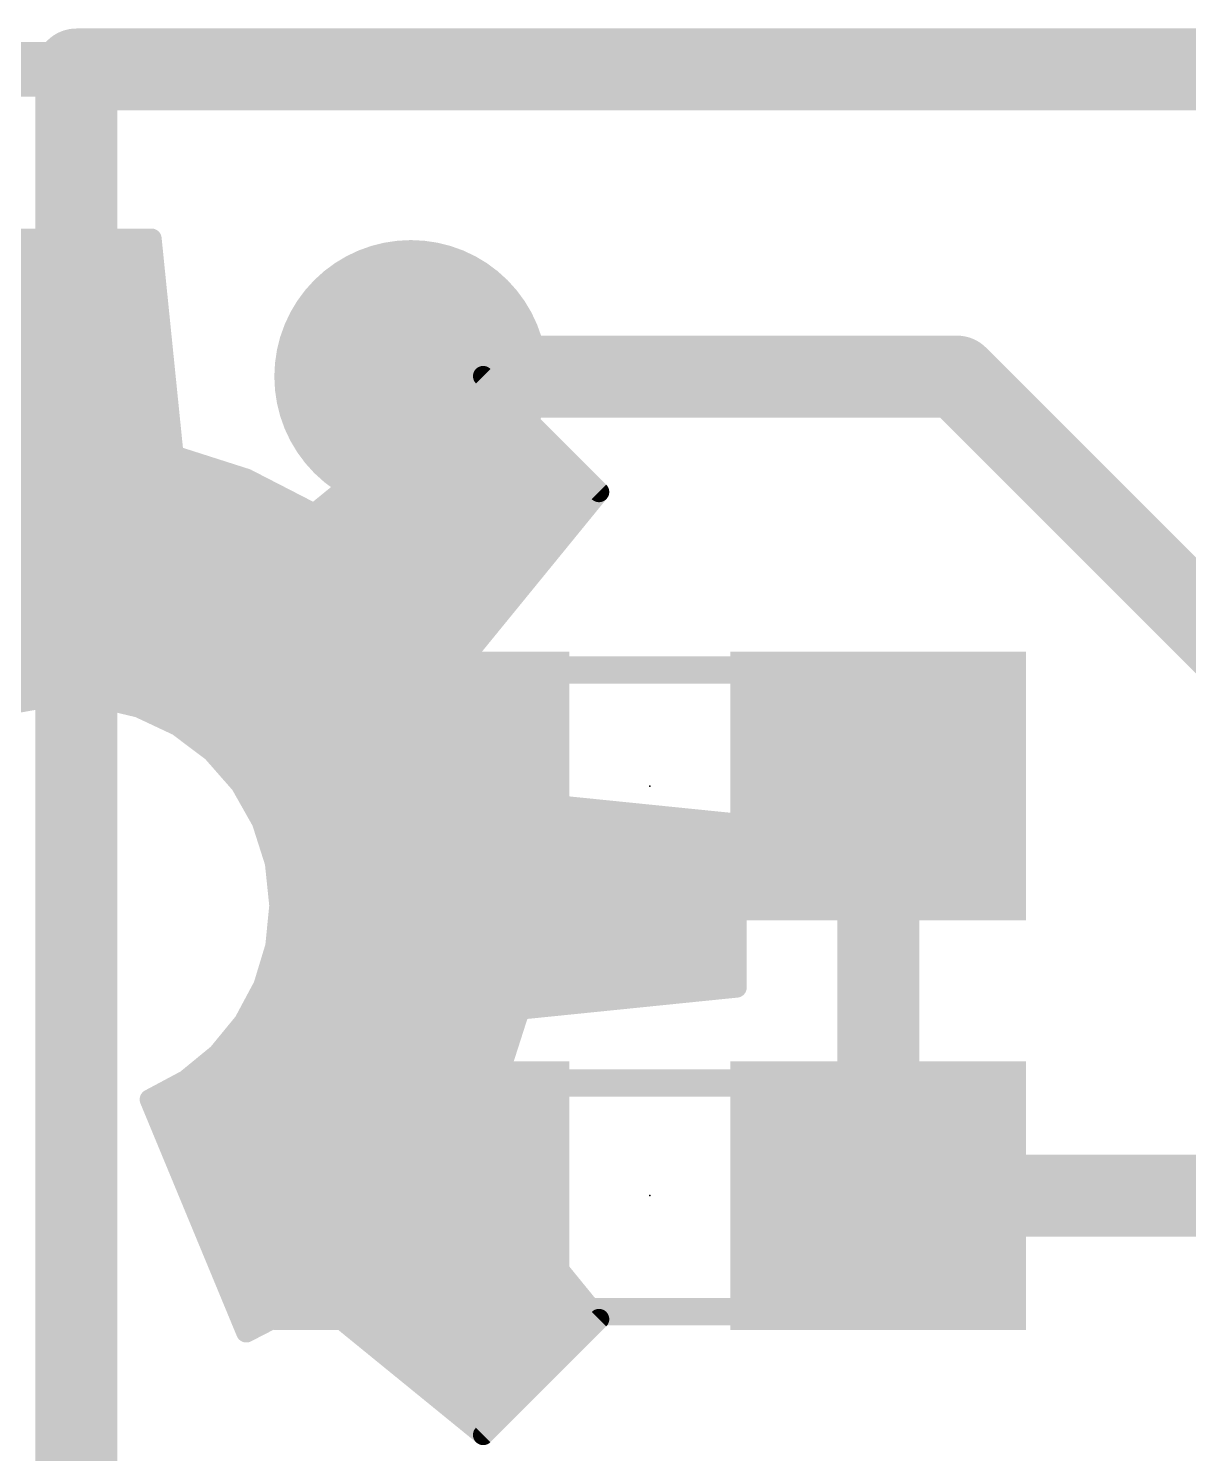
# Model space of a CAD drawing. Extents: x -37 to 70, y -15 to 15.
# Drawn here: x 12.55 to 16.86, y 10.09 to 15.39 of the extents above; entities that cross this region are included whole.
import ezdxf

# ---------------------------------------------------------------- set-up
doc = ezdxf.new("R2010")
doc.units = 0
for name, color, linetype in [('1', 12, 'CONTINUOUS'), ('16', 132, 'CONTINUOUS'), ('18', 110, 'CONTINUOUS'), ('20', 53, 'CONTINUOUS'), ('22', 40, 'CONTINUOUS'), ('23', 53, 'CONTINUOUS'), ('51', 53, 'CONTINUOUS')]:
    doc.layers.add(name, color=color, linetype=linetype)

# ---------------------------------------------------------------- blocks, each defined once
blk = doc.blocks.new('RECT')
blk.add_solid([(-0.5, -0.5), (0.5, -0.5), (-0.5, 0.5), (0.5, 0.5)])
blk = doc.blocks.new('ROUNDV')
at = {"const_width": 0.5}
blk.add_lwpolyline([(0, -0.25, 1), (0, 0.25, 1), (0, -0.25)], format="xyb", dxfattribs=at)

msp = doc.modelspace()

# ---------------------------------------------------------------- linework, layer by layer
at = {"layer": '1', "const_width": 0.3048}
for points in [[(24.13, 15.24), (12.7254, 15.24)], [(12.7254, 15.24), (12.7254, 0)], [(13.97, 14.097), (13.97, 12.612)], [(13.97, 12.612), (14.009, 12.573)], [(15.709, 12.573), (15.709, 11.049)], [(17.3355, 11.049), (15.709, 11.049)]]:
    msp.add_lwpolyline(points, dxfattribs=at)
at = {"layer": '1', "const_width": 0.1524}
for points in [[(12.7254, 15.3162, 1), (12.7254, 15.1638)], [(12.8016, 15.24, 1), (12.6492, 15.24)], [(14.0462, 14.097, 1), (13.8938, 14.097)], [(14.0239, 12.6659, 1), (13.9161, 12.5581)], [(13.8938, 12.612, 1), (14.0462, 12.612)], [(13.9551, 12.5191, 1), (14.0629, 12.6269)], [(15.7852, 12.573, 1), (15.6328, 12.573)], [(15.709, 11.1252, 1), (15.709, 10.9728)], [(15.6328, 11.049, 1), (15.7852, 11.049)]]:
    msp.add_lwpolyline(points, format="xyb", dxfattribs=at)
at = {"layer": '16', "const_width": 0.3048}
for points in [[(24.13, 15.24), (12.7254, 15.24)], [(12.7254, 15.24), (12.7254, 0)], [(16.002, 14.097), (13.97, 14.097)], [(17.018, 13.081), (16.002, 14.097)]]:
    msp.add_lwpolyline(points, dxfattribs=at)
at = {"layer": '16', "const_width": 0.1524}
for points in [[(12.7254, 15.3162, 1), (12.7254, 15.1638)], [(12.8016, 15.24, 1), (12.6492, 15.24)], [(13.97, 14.1732, 1), (13.97, 14.0208)], [(16.0559, 14.1509, 1), (15.9481, 14.0431)], [(16.002, 14.0208, 1), (16.002, 14.1732)]]:
    msp.add_lwpolyline(points, format="xyb", dxfattribs=at)
at = {"layer": '20', "const_width": 0.2032}
msp.add_lwpolyline([(0, 15.24), (24.13, 15.24)], dxfattribs=at)
at = {"layer": '22', "const_width": 0.0762}
for points in [[(12.3953, 14.6099), (13.0047, 14.6099)], [(13.0047, 14.6099), (13.0866, 13.8032)], [(12.3896, 14.5542), (13.0104, 14.5542)], [(12.3819, 14.478), (13.0181, 14.478)], [(12.3742, 14.4018), (13.0258, 14.4018)], [(12.3664, 14.3256), (13.0336, 14.3256)], [(12.3587, 14.2494), (13.0413, 14.2494)], [(12.351, 14.1732), (13.049, 14.1732)], [(12.3432, 14.097), (13.0568, 14.097)], [(13.6108, 13.5861), (14.2392, 14.0985)], [(14.2374, 14.097), (14.2407, 14.097)], [(14.2392, 14.0985), (14.67, 13.6677)], [(12.3355, 14.0208), (13.0645, 14.0208)], [(14.1439, 14.0208), (14.3169, 14.0208)], [(12.3278, 13.9446), (13.0722, 13.9446)], [(14.0505, 13.9446), (14.3931, 13.9446)], [(12.32, 13.8684), (13.08, 13.8684)], [(13.957, 13.8684), (14.4693, 13.8684)], [(13.0866, 13.8032), (13.3577, 13.7164)], [(12.279, 13.7922), (13.121, 13.7922)], [(13.8636, 13.7922), (14.5455, 13.7922)], [(12.0414, 13.716), (13.3586, 13.716)], [(13.3577, 13.7164), (13.6108, 13.5861)], [(13.7701, 13.716), (14.6217, 13.716)], [(14.67, 13.6677), (14.1576, 13.0393)], [(11.8935, 13.6398), (13.5065, 13.6398)], [(13.6767, 13.6398), (14.6473, 13.6398)], [(10.8149, 13.5636), (14.5851, 13.5636)], [(10.877, 13.4874), (14.523, 13.4874)], [(10.9392, 13.4112), (14.4609, 13.4112)], [(11.0013, 13.335), (14.3987, 13.335)], [(11.0634, 13.2588), (14.3366, 13.2588)], [(11.1256, 13.1826), (14.2744, 13.1826)], [(11.1877, 13.1064), (14.2123, 13.1064)], [(11.2377, 13.0302), (14.1623, 13.0302)], [(14.1576, 13.0393), (14.2879, 12.7862)], [(11.1985, 12.954), (14.2015, 12.954)], [(12.6416, 12.9076), (12.4837, 12.8793)], [(12.802, 12.9031), (12.6416, 12.9076)], [(12.9581, 12.8659), (12.802, 12.9031)], [(12.9083, 12.8778), (14.2408, 12.8778)], [(13.1032, 12.7977), (12.9581, 12.8659)], [(13.0949, 12.8016), (14.28, 12.8016)], [(13.2314, 12.7012), (13.1032, 12.7977)], [(14.2879, 12.7862), (14.3747, 12.5151)], [(13.1993, 12.7254), (14.3074, 12.7254)], [(13.3372, 12.5806), (13.2314, 12.7012)], [(13.277, 12.6492), (14.3318, 12.6492)], [(13.4161, 12.4409), (13.3372, 12.5806)], [(13.3415, 12.573), (14.3562, 12.573)], [(13.3845, 12.4968), (14.5549, 12.4968)], [(14.3747, 12.5151), (15.1814, 12.4332)], [(13.4648, 12.2881), (13.4161, 12.4409)], [(15.1814, 12.4332), (15.1814, 11.8238)], [(13.4226, 12.4206), (15.1814, 12.4206)], [(13.4469, 12.3444), (15.1814, 12.3444)], [(13.4813, 12.1285), (13.4648, 12.2881)], [(13.4669, 12.2682), (15.1814, 12.2682)], [(13.4747, 12.192), (15.1814, 12.192)], [(13.4663, 11.9761), (13.4813, 12.1285)], [(13.48, 12.1158), (15.1814, 12.1158)], [(13.4725, 12.0396), (15.1814, 12.0396)], [(13.4218, 11.8295), (13.4663, 11.9761)], [(13.4624, 11.9634), (15.1814, 11.9634)], [(13.4393, 11.8872), (15.1814, 11.8872)], [(13.3496, 11.6944), (13.4218, 11.8295)], [(13.4119, 11.811), (15.0553, 11.811)], [(15.1814, 11.8238), (14.3747, 11.7419)], [(14.3747, 11.7419), (14.2879, 11.4708)], [(13.2525, 11.576), (13.3496, 11.6944)], [(13.3712, 11.7348), (14.3724, 11.7348)], [(13.3202, 11.6586), (14.348, 11.6586)], [(13.1341, 11.4789), (13.2525, 11.576)], [(13.2577, 11.5824), (14.3237, 11.5824)], [(12.999, 11.4067), (13.1341, 11.4789)], [(13.1674, 11.5062), (14.2993, 11.5062)], [(14.2879, 11.4708), (14.1576, 11.2177)], [(13.0426, 11.43), (14.2669, 11.43)], [(13.3578, 10.5405), (12.999, 11.4067)], [(13.0209, 11.3538), (14.2277, 11.3538)], [(13.0525, 11.2776), (14.1885, 11.2776)], [(14.1576, 11.2177), (14.67, 10.5893)], [(13.084, 11.2014), (14.1709, 11.2014)], [(13.1156, 11.1252), (14.233, 11.1252)], [(13.1472, 11.049), (14.2952, 11.049)], [(13.1787, 10.9728), (14.3573, 10.9728)], [(13.2103, 10.8966), (14.4194, 10.8966)], [(13.2419, 10.8204), (14.4816, 10.8204)], [(13.2734, 10.7442), (14.5437, 10.7442)], [(13.305, 10.668), (13.6052, 10.668)], [(13.6108, 10.6709), (13.3578, 10.5405)], [(14.2392, 10.1585), (13.6108, 10.6709)], [(13.6144, 10.668), (14.6058, 10.668)], [(13.3366, 10.5918), (13.4573, 10.5918)], [(13.7078, 10.5918), (14.668, 10.5918)], [(14.67, 10.5893), (14.2392, 10.1585)], [(13.8013, 10.5156), (14.5963, 10.5156)], [(13.8947, 10.4394), (14.5201, 10.4394)], [(13.9882, 10.3632), (14.4439, 10.3632)], [(14.0816, 10.287), (14.3677, 10.287)], [(14.1751, 10.2108), (14.2915, 10.2108)]]:
    msp.add_lwpolyline(points, dxfattribs=at)
at = {"layer": '22', "const_width": 0.0381}
for points in [[(13.0237, 14.6118, 1), (12.9857, 14.608)], [(13.0047, 14.5909, 1), (13.0047, 14.629)], [(13.0104, 14.5352, 1), (13.0104, 14.5733)], [(13.0181, 14.459, 1), (13.0181, 14.4971)], [(13.0258, 14.3828, 1), (13.0258, 14.4209)], [(13.0336, 14.3066, 1), (13.0336, 14.3447)], [(13.0413, 14.2304, 1), (13.0413, 14.2685)], [(13.049, 14.1542, 1), (13.049, 14.1923)], [(13.0568, 14.078, 1), (13.0568, 14.1161)], [(14.2374, 14.1161, 1), (14.2374, 14.078)], [(14.2527, 14.112, 1), (14.2257, 14.085)], [(14.2512, 14.0837, 1), (14.2272, 14.1133)], [(14.2407, 14.078, 1), (14.2407, 14.1161)], [(13.0645, 14.0018, 1), (13.0645, 14.0399)], [(14.1439, 14.0399, 1), (14.1439, 14.0018)], [(14.3169, 14.0018, 1), (14.3169, 14.0399)], [(13.0722, 13.9256, 1), (13.0722, 13.9637)], [(14.0505, 13.9637, 1), (14.0505, 13.9256)], [(14.3931, 13.9256, 1), (14.3931, 13.9637)], [(13.08, 13.8494, 1), (13.08, 13.8875)], [(13.957, 13.8875, 1), (13.957, 13.8494)], [(14.4693, 13.8494, 1), (14.4693, 13.8875)], [(13.0924, 13.8213, 1), (13.0808, 13.7851)], [(13.0676, 13.8013, 1), (13.1056, 13.8051)], [(13.121, 13.7732, 1), (13.121, 13.8113)], [(13.8636, 13.8113, 1), (13.8636, 13.7732)], [(14.5455, 13.7732, 1), (14.5455, 13.8113)], [(13.3664, 13.7334, 1), (13.349, 13.6995)], [(13.3519, 13.6983, 1), (13.3635, 13.7346)], [(13.3586, 13.697, 1), (13.3586, 13.7351)], [(13.7701, 13.7351, 1), (13.7701, 13.697)], [(14.6217, 13.697, 1), (14.6217, 13.7351)], [(14.6848, 13.6557, 1), (14.6552, 13.6797)], [(14.6565, 13.6542, 1), (14.6835, 13.6812)], [(13.5065, 13.6208, 1), (13.5065, 13.6589)], [(13.6767, 13.6589, 1), (13.6767, 13.6208)], [(14.6473, 13.6208, 1), (14.6473, 13.6589)], [(13.5988, 13.6009, 1), (13.6228, 13.5713)], [(13.6021, 13.5692, 1), (13.6195, 13.603)], [(14.5851, 13.5446, 1), (14.5851, 13.5827)], [(14.523, 13.4684, 1), (14.523, 13.5065)], [(14.4609, 13.3922, 1), (14.4609, 13.4303)], [(14.3987, 13.316, 1), (14.3987, 13.3541)], [(14.3366, 13.2398, 1), (14.3366, 13.2779)], [(14.2744, 13.1636, 1), (14.2744, 13.2017)], [(14.2123, 13.0874, 1), (14.2123, 13.1255)], [(14.1745, 13.048, 1), (14.1407, 13.0306)], [(14.1428, 13.0513, 1), (14.1724, 13.0273)], [(14.1623, 13.0112, 1), (14.1623, 13.0493)], [(12.6422, 12.9266, 1), (12.6411, 12.8886)], [(12.645, 12.8888, 1), (12.6383, 12.9264)], [(12.8064, 12.9216, 1), (12.7976, 12.8846)], [(12.8015, 12.8841, 1), (12.8025, 12.9221)], [(14.2015, 12.935, 1), (14.2015, 12.9731)], [(12.9083, 12.8969, 1), (12.9083, 12.8588)], [(12.9662, 12.8832, 1), (12.95, 12.8487)], [(12.9537, 12.8474, 1), (12.9625, 12.8845)], [(14.2408, 12.8588, 1), (14.2408, 12.8969)], [(13.0949, 12.8207, 1), (13.0949, 12.7826)], [(13.1147, 12.8129, 1), (13.0918, 12.7825)], [(13.0951, 12.7804, 1), (13.1114, 12.8149)], [(14.28, 12.7826, 1), (14.28, 12.8207)], [(14.3061, 12.792, 1), (14.2698, 12.7804)], [(14.271, 12.7775, 1), (14.3049, 12.7949)], [(13.1993, 12.7445, 1), (13.1993, 12.7064)], [(13.2458, 12.7138, 1), (13.2171, 12.6887)], [(13.22, 12.686, 1), (13.2429, 12.7164)], [(14.3074, 12.7064, 1), (14.3074, 12.7445)], [(13.277, 12.6683, 1), (13.277, 12.6302)], [(14.3318, 12.6302, 1), (14.3318, 12.6683)], [(13.3538, 12.59, 1), (13.3206, 12.5712)], [(13.3415, 12.5921, 1), (13.3415, 12.554)], [(13.3229, 12.568, 1), (13.3515, 12.5932)], [(14.3562, 12.554, 1), (14.3562, 12.5921)], [(13.3845, 12.5159, 1), (13.3845, 12.4778)], [(14.3766, 12.5341, 1), (14.3728, 12.4961)], [(14.3566, 12.5093, 1), (14.3928, 12.5209)], [(14.5549, 12.4778, 1), (14.5549, 12.5159)], [(13.4343, 12.4467, 1), (13.398, 12.4351)], [(13.3995, 12.4316, 1), (13.4327, 12.4503)], [(15.2005, 12.4332, 1), (15.1623, 12.4332)], [(15.1795, 12.4142, 1), (15.1833, 12.4522)], [(13.4226, 12.4397, 1), (13.4226, 12.4016)], [(15.1814, 12.4016, 1), (15.1814, 12.4397)], [(13.4469, 12.3635, 1), (13.4469, 12.3254)], [(15.1814, 12.3254, 1), (15.1814, 12.3635)], [(13.4838, 12.29, 1), (13.4459, 12.2861)], [(13.4467, 12.2823, 1), (13.483, 12.2939)], [(13.4669, 12.2873, 1), (13.4669, 12.2492)], [(15.1814, 12.2492, 1), (15.1814, 12.2873)], [(13.4747, 12.2111, 1), (13.4747, 12.173)], [(15.1814, 12.173, 1), (15.1814, 12.2111)], [(13.48, 12.1349, 1), (13.48, 12.0968)], [(13.5003, 12.1266, 1), (13.4623, 12.1304)], [(13.4624, 12.1265, 1), (13.5002, 12.1305)], [(15.1814, 12.0968, 1), (15.1814, 12.1349)], [(13.4725, 12.0587, 1), (13.4725, 12.0206)], [(15.1814, 12.0206, 1), (15.1814, 12.0587)], [(13.4624, 11.9825, 1), (13.4624, 11.9444)], [(13.4473, 11.9779, 1), (13.4853, 11.9742)], [(13.4845, 11.9705, 1), (13.4481, 11.9816)], [(15.1814, 11.9444, 1), (15.1814, 11.9825)], [(13.4393, 11.9063, 1), (13.4393, 11.8681)], [(15.1814, 11.8681, 1), (15.1814, 11.9063)], [(13.4119, 11.83, 1), (13.4119, 11.7919)], [(13.4036, 11.835, 1), (13.4401, 11.824)], [(13.4386, 11.8205, 1), (13.405, 11.8385)], [(15.0553, 11.7919, 1), (15.0553, 11.83)], [(15.1623, 11.8238, 1), (15.2005, 11.8238)], [(15.1833, 11.8048, 1), (15.1795, 11.8428)], [(14.3728, 11.7609, 1), (14.3766, 11.7229)], [(14.3928, 11.7361, 1), (14.3566, 11.7477)], [(13.3328, 11.7034, 1), (13.3664, 11.6855)], [(13.3644, 11.6824, 1), (13.3349, 11.7065)], [(13.3712, 11.7538, 1), (13.3712, 11.7157)], [(14.3724, 11.7157, 1), (14.3724, 11.7538)], [(13.3202, 11.6776, 1), (13.3202, 11.6395)], [(14.348, 11.6395, 1), (14.348, 11.6776)], [(13.2577, 11.6014, 1), (13.2577, 11.5633)], [(13.2646, 11.5613, 1), (13.2404, 11.5908)], [(14.3237, 11.5633, 1), (14.3237, 11.6014)], [(13.2377, 11.5881, 1), (13.2672, 11.564)], [(13.122, 11.4936, 1), (13.1462, 11.4642)], [(13.1431, 11.4621, 1), (13.1251, 11.4957)], [(13.1674, 11.5252, 1), (13.1674, 11.4871)], [(14.3049, 11.4621, 1), (14.271, 11.4795)], [(14.2993, 11.4871, 1), (14.2993, 11.5252)], [(13.0426, 11.449, 1), (13.0426, 11.4109)], [(14.2669, 11.4109, 1), (14.2669, 11.449)], [(14.2698, 11.4766, 1), (14.3061, 11.465)], [(13.0166, 11.414, 1), (12.9814, 11.3994)], [(12.99, 11.4235, 1), (13.008, 11.3899)], [(13.0209, 11.3728, 1), (13.0209, 11.3347)], [(14.2277, 11.3347, 1), (14.2277, 11.3728)], [(13.0525, 11.2967, 1), (13.0525, 11.2586)], [(14.1885, 11.2586, 1), (14.1885, 11.2967)], [(14.1724, 11.2297, 1), (14.1428, 11.2057)], [(14.1407, 11.2264, 1), (14.1745, 11.209)], [(13.084, 11.2205, 1), (13.084, 11.1824)], [(14.1709, 11.1824, 1), (14.1709, 11.2205)], [(13.1156, 11.1443, 1), (13.1156, 11.1062)], [(14.233, 11.1062, 1), (14.233, 11.1443)], [(13.1472, 11.0681, 1), (13.1472, 11.03)], [(14.2952, 11.03, 1), (14.2952, 11.0681)], [(13.1787, 10.9919, 1), (13.1787, 10.9538)], [(14.3573, 10.9538, 1), (14.3573, 10.9919)], [(13.2103, 10.9157, 1), (13.2103, 10.8776)], [(14.4194, 10.8776, 1), (14.4194, 10.9157)], [(13.2419, 10.8395, 1), (13.2419, 10.8014)], [(14.4816, 10.8014, 1), (14.4816, 10.8395)], [(13.2734, 10.7633, 1), (13.2734, 10.7252)], [(14.5437, 10.7252, 1), (14.5437, 10.7633)], [(13.305, 10.6871, 1), (13.305, 10.649)], [(13.6228, 10.6857, 1), (13.5988, 10.6561)], [(13.6144, 10.6871, 1), (13.6144, 10.649)], [(13.6195, 10.654, 1), (13.6021, 10.6878)], [(13.6052, 10.649, 1), (13.6052, 10.6871)], [(14.6058, 10.649, 1), (14.6058, 10.6871)], [(13.3366, 10.6109, 1), (13.3366, 10.5728)], [(13.4573, 10.5728, 1), (13.4573, 10.6109)], [(13.7078, 10.6109, 1), (13.7078, 10.5728)], [(14.6552, 10.5773, 1), (14.6848, 10.6013)], [(14.6835, 10.5758, 1), (14.6565, 10.6028)], [(14.668, 10.5728, 1), (14.668, 10.6109)], [(13.3491, 10.5574, 1), (13.3665, 10.5236)], [(13.3402, 10.5332, 1), (13.3754, 10.5478)], [(13.8013, 10.5347, 1), (13.8013, 10.4966)], [(14.5963, 10.4966, 1), (14.5963, 10.5347)], [(13.8947, 10.4585, 1), (13.8947, 10.4204)], [(14.5201, 10.4204, 1), (14.5201, 10.4585)], [(13.9882, 10.3823, 1), (13.9882, 10.3442)], [(14.4439, 10.3442, 1), (14.4439, 10.3823)], [(14.0816, 10.3061, 1), (14.0816, 10.268)], [(14.3677, 10.268, 1), (14.3677, 10.3061)], [(14.1751, 10.2299, 1), (14.1751, 10.1918)], [(14.2915, 10.1918, 1), (14.2915, 10.2299)], [(14.2257, 10.172, 1), (14.2527, 10.145)], [(14.2272, 10.1437, 1), (14.2512, 10.1733)]]:
    msp.add_lwpolyline(points, format="xyb", dxfattribs=at)
at = {"layer": '23'}
for p in [(14.859, 12.573), (14.859, 11.049)]:
    msp.add_point(p, dxfattribs=at)
at = {"layer": '51', "const_width": 0.1016}
for points in [[(14.503, 13.005), (15.215, 13.005)], [(14.503, 12.154), (15.215, 12.154)], [(15.215, 11.468), (14.503, 11.468)], [(15.215, 10.617), (14.503, 10.617)]]:
    msp.add_lwpolyline(points, dxfattribs=at)
at = {"layer": '51', "const_width": 0.0508}
for points in [[(14.503, 13.0304, 1), (14.503, 12.9796)], [(15.215, 12.9796, 1), (15.215, 13.0304)], [(14.503, 12.1794, 1), (14.503, 12.1286)], [(15.215, 12.1286, 1), (15.215, 12.1794)], [(14.503, 11.4934, 1), (14.503, 11.4426)], [(15.215, 11.4426, 1), (15.215, 11.4934)], [(14.503, 10.6424, 1), (14.503, 10.5916)], [(15.215, 10.5916, 1), (15.215, 10.6424)]]:
    msp.add_lwpolyline(points, format="xyb", dxfattribs=at)

# ---------------------------------------------------------------- block references
at = {"layer": '1', "xscale": 1.1}
for p in [(14.009, 12.573), (15.709, 12.573)]:
    msp.add_blockref('RECT', p, dxfattribs=at)
at = {"layer": '1', "xscale": 1.1, "rotation": 180}
for p in [(14.009, 11.049), (15.709, 11.049)]:
    msp.add_blockref('RECT', p, dxfattribs=at)
at = {"layer": '18', "xscale": 1.016, "yscale": 1.016}
msp.add_blockref('ROUNDV', (13.97, 14.097), dxfattribs=at)
msp.add_blockref('ROUNDV', (13.97, 14.097), dxfattribs=at)
at = {"layer": '51', "xscale": 0.5001, "yscale": 0.95}
for p in [(14.2709, 12.5781), (15.4393, 12.5781)]:
    msp.add_blockref('RECT', p, dxfattribs=at)
at = {"layer": '51', "xscale": 0.5001, "yscale": 0.95, "rotation": 180}
for p in [(14.2788, 11.0439), (15.4472, 11.0439)]:
    msp.add_blockref('RECT', p, dxfattribs=at)

doc.saveas('drawing.dxf')
